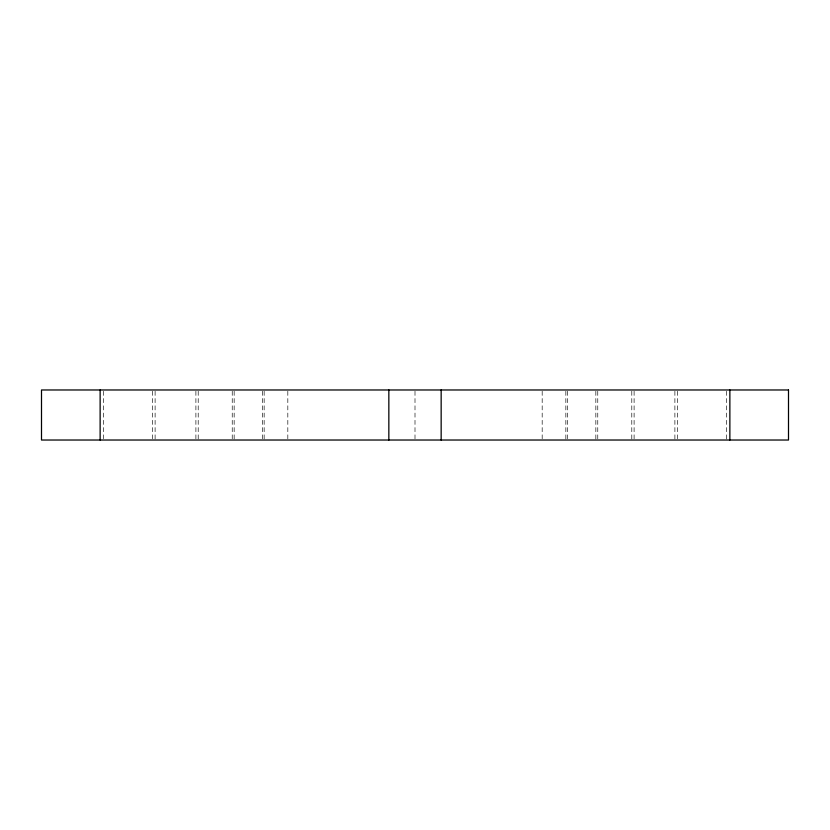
<?xml version="1.0" encoding="UTF-8"?>
<svg xmlns="http://www.w3.org/2000/svg" width="830" height="830" viewBox="0 0 830 830"><rect width="100%" height="100%" fill="white"/><g stroke="black" fill="none" stroke-linecap="round" stroke-linejoin="round"><path stroke-width="0.62" stroke-dasharray="4.15 3.11" d="M726.561 391.262L726.561 440.025M677.654 391.262L677.654 438.738M674.894 391.262L674.894 440.025M634.099 391.262L634.099 438.738M631.796 391.262L631.796 440.025M597.766 391.262L597.766 438.738M595.847 391.262L595.847 440.025M567.461 391.262L567.461 438.738M565.853 391.262L565.853 440.025M542.177 391.262L542.177 438.738M415 391.262L415 438.738M287.823 391.262L287.823 438.738M264.148 391.262L264.148 440.025M262.539 391.262L262.539 438.738M234.153 391.262L234.153 440.025M232.234 391.262L232.234 438.738M198.204 391.262L198.204 440.025M195.901 391.262L195.901 438.738M155.106 391.262L155.106 440.025M152.347 391.262L152.347 438.738M103.439 391.262L103.439 438.738"/><path stroke-width="1.25" d="M729.871 389.976L729.871 440.025M441.155 389.976L441.155 440.025M388.845 389.976L388.845 440.025M100.129 389.976L100.129 440.025M788.5 389.976L41.5 389.976L41.5 440.025L788.5 440.025L788.5 389.976"/></g></svg>
